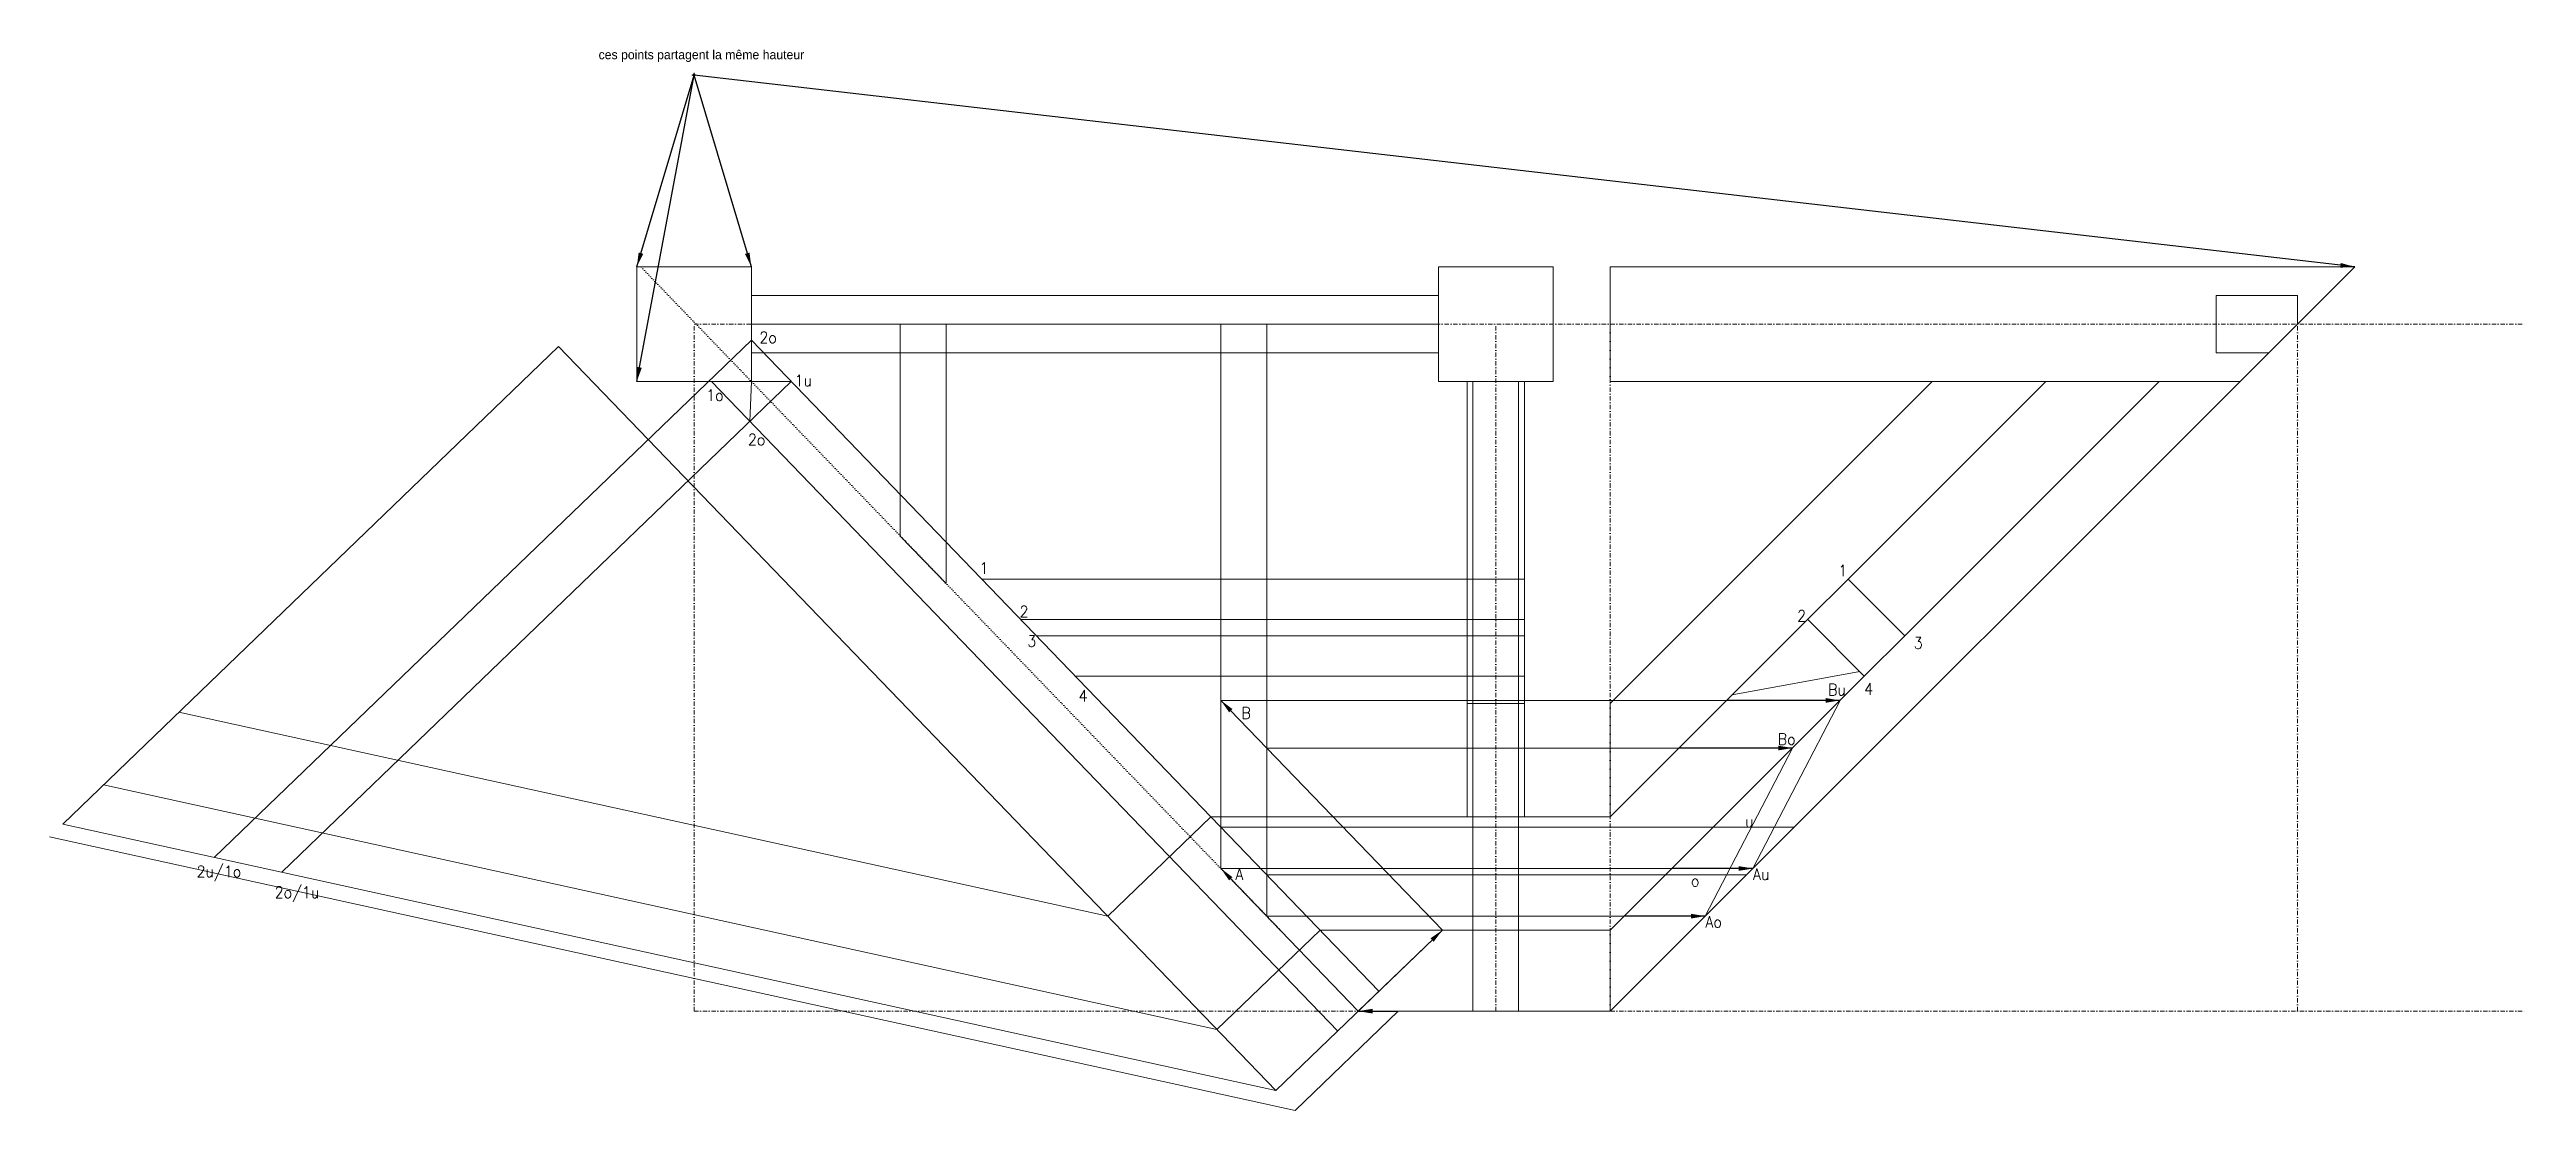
# Model space of a CAD drawing. Header units: millimetres. Extents: x -281 to 800, y -43 to 420.
import ezdxf

# ---------------------------------------------------------------- set-up
doc = ezdxf.new("R2010")
doc.units = ezdxf.units.MM
doc.header["$PDMODE"] = 34
doc.linetypes.add('DASHDOTTINY', pattern=[3.81, 1.905, -0.9025, 0.1, -0.9025])
doc.linetypes.add('DOTTINY', pattern=[0.9525, 0.1, -0.8525])
doc.layers.get('0').update_dxf_attribs({"linetype": 'DASHDOTTINY', "lineweight": 0, "true_color": 0xffffff})
for name, color, linetype, lineweight, true_color in [('0_chambree_chevron', 94, 'Continuous', 0, 0x008000), ('0_chambree_panne', 3, 'Continuous', 0, 0x00ff00), ('0_elevation_ce', 7, 'Continuous', 0, 0xffffff), ('0_elevation_noue', 7, 'Continuous', 0, 0xffffff), ('0_vue_plan', 7, 'Continuous', 0, 0xffffff), ('barbe_empanon', 1, 'Continuous', 0, 0xff0000), ('coupe_empanon', 1, 'Continuous', 0, 0xff0000), ('coupe_panne', 1, 'Continuous', 0, 0xff0000), ('coupe_poinçon', 1, 'Continuous', 0, 0xff0000), ('engueulement_noue', 1, 'Continuous', 0, 0xff0000), ('faitage', 1, 'Continuous', 0, 0xff0000)]:
    doc.layers.add(name, color=color, linetype=linetype, lineweight=lineweight, true_color=true_color)
doc.styles.get("Standard").update_dxf_attribs({"font": ''})
doc.styles.add('textstyle0', font='txt')
doc.styles.add('textstyle1', font='')
doc.styles.add('textstyle10', font='')
doc.styles.add('textstyle11', font='')
doc.styles.add('textstyle12', font='')
doc.styles.add('textstyle13', font='')
doc.styles.add('textstyle14', font='')
doc.styles.add('textstyle15', font='')
doc.styles.add('textstyle16', font='')
doc.styles.add('textstyle17', font='')
doc.styles.add('textstyle18', font='')
doc.styles.add('textstyle19', font='')
doc.styles.add('textstyle2', font='')
doc.styles.add('textstyle20', font='')
doc.styles.add('textstyle21', font='')
doc.styles.add('textstyle22', font='')
doc.styles.add('textstyle3', font='')
doc.styles.add('textstyle4', font='')
doc.styles.add('textstyle5', font='')
doc.styles.add('textstyle6', font='')
doc.styles.add('textstyle7', font='')
doc.styles.add('textstyle8', font='')
doc.styles.add('textstyle9', font='')
doc.styles.get('Standard').set_extended_font_data('txt')
doc.styles.get('textstyle1').set_extended_font_data('standard')
doc.styles.get('textstyle10').set_extended_font_data('standard')
doc.styles.get('textstyle11').set_extended_font_data('standard')
doc.styles.get('textstyle12').set_extended_font_data('standard')
doc.styles.get('textstyle13').set_extended_font_data('standard')
doc.styles.get('textstyle14').set_extended_font_data('standard')
doc.styles.get('textstyle15').set_extended_font_data('standard')
doc.styles.get('textstyle16').set_extended_font_data('standard')
doc.styles.get('textstyle17').set_extended_font_data('standard')
doc.styles.get('textstyle18').set_extended_font_data('standard')
doc.styles.get('textstyle19').set_extended_font_data('standard')
doc.styles.get('textstyle2').set_extended_font_data('standard')
doc.styles.get('textstyle20').set_extended_font_data('standard')
doc.styles.get('textstyle21').set_extended_font_data('standard')
doc.styles.get('textstyle22').set_extended_font_data('standard')
doc.styles.get('textstyle3').set_extended_font_data('standard')
doc.styles.get('textstyle4').set_extended_font_data('standard')
doc.styles.get('textstyle5').set_extended_font_data('standard')
doc.styles.get('textstyle6').set_extended_font_data('standard')
doc.styles.get('textstyle7').set_extended_font_data('standard')
doc.styles.get('textstyle8').set_extended_font_data('standard')
doc.styles.get('textstyle9').set_extended_font_data('standard')
doc.dimstyles.get("Standard").update_dxf_attribs({"dimtxt": 2.5, "dimasz": 2.5, "dimexe": 1.25, "dimexo": 0.625, "dimtad": 1, "dimtxsty": 'Standard', "dimcen": 2.5, "dimadec": 0, "dimazin": 0, "dimtfac": 1, "dimtmove": 0, "dimatfit": 3, "dimfxl": 1, "dimarcsym": 0})

msp = doc.modelspace()

# ---------------------------------------------------------------- linework, layer by layer
for p, q in [((0, 300), (800, 300)), ((0, 0), (0, 300)), ((350, 0), (350, 300)), ((400, 0), (400, 300)), ((700, 0), (700, 300)), ((0, 0), (800, 0))]:
    msp.add_line(p, q)
at = {"layer": '0_chambree_chevron'}
for p, q in [((-257.9, 98.9), (228.3, -8)), ((-281.4, 76.2), (262.4, -43.4)), ((273.3, 35.4), (228.3, -8)), ((400, 35.4), (273.3, 35.4)), ((307.4, 0), (262.4, -43.4)), ((400, 0), (307.4, 0))]:
    msp.add_line(p, q, dxfattribs=at)
at = {"layer": '0_chambree_panne'}
for p, q in [((-224.9, 130.6), (180.6, 41.5)), ((-257.9, 98.9), (228.3, -8)), ((225.6, 84.9), (180.6, 41.5)), ((400, 84.9), (225.6, 84.9)), ((273.3, 35.4), (228.3, -8)), ((400, 35.4), (273.3, 35.4))]:
    msp.add_line(p, q, dxfattribs=at)
at = {"layer": '0_elevation_ce'}
for p, q in [((400, 325), (725, 325)), ((400, 325), (400, 275)), ((400, 0), (725, 325)), ((400, 275), (675, 275)), ((400, 134.3), (540.6, 275)), ((400, 84.9), (590.1, 275)), ((400, 35.4), (639.6, 275)), ((528.6, 163.9), (503.8, 188.7)), ((510.9, 146.3), (486.2, 171)), ((453.2, 138.1), (508.9, 148.3)), ((400, 134.3), (400, 84.9)), ((400, 35.4), (400, 0))]:
    msp.add_line(p, q, dxfattribs=at)
at = {"layer": '0_elevation_noue'}
for p, q in [((-59.2, 290.3), (-275.6, 81.7)), ((254, -34.7), (-59.2, 290.3)), ((-224.9, 130.6), (180.6, 41.5)), ((-275.6, 81.7), (254, -34.7))]:
    msp.add_line(p, q, dxfattribs=at)
at = {"layer": '0_vue_plan'}
for p, q in [((-25, 275), (-25, 325)), ((-25, 325), (25, 325)), ((25, 275), (25, 325)), ((325, 275), (325, 325)), ((325, 325), (375, 325)), ((375, 275), (375, 325)), ((25, 312.5), (325, 312.5)), ((25, 300), (325, 300)), ((299, 8.7), (25, 293)), ((90, 207.5), (90, 300)), ((110, 186.8), (110, 300)), ((230, 62.3), (230, 300)), ((250, 41.5), (250, 300)), ((25, 287.5), (325, 287.5)), ((-25, 275), (25, 275)), ((281, -8.7), (7.6, 275)), ((325, 275), (375, 275)), ((337.5, 84.9), (337.5, 275)), ((340, 0), (340, 275)), ((360, 0), (360, 275)), ((362.5, 84.9), (362.5, 275)), ((90, 207.5), (110, 186.8)), ((362.5, 188.7), (125.5, 188.7)), ((362.5, 171), (142.6, 171)), ((362.5, 163.9), (149.4, 163.9)), ((362.5, 146.3), (166.4, 146.3)), ((337.5, 134.3), (362.5, 134.3)), ((337.5, 84.9), (362.5, 84.9)), ((230, 62.3), (250, 41.5)), ((340, 35.4), (360, 35.4)), ((340, 0), (360, 0))]:
    msp.add_line(p, q, dxfattribs=at)
at = {"layer": '0_vue_plan', "linetype": 'DOTTINY'}
msp.add_line((255.9, 35.4), (-23.2, 325), dxfattribs=at)
at = {"layer": 'barbe_empanon'}
for p, q in [((326.7, 35.4), (230, 135.7)), ((500.3, 135.7), (230, 135.7)), ((500.3, 135.7), (462.3, 62.3)), ((479.6, 114.9), (250, 114.9)), ((479.6, 114.9), (441.5, 41.5)), ((290, 0), (230, 62.3)), ((462.3, 62.3), (230, 62.3)), ((441.5, 41.5), (250, 41.5)), ((326.7, 35.4), (290, 0)), ((290, 0), (307.4, 0))]:
    msp.add_line(p, q, dxfattribs=at)
at = {"layer": 'coupe_empanon'}
for p, q in [((480.3, 80.3), (230, 80.3)), ((459.5, 59.5), (250, 59.5))]:
    msp.add_line(p, q, dxfattribs=at)
at = {"layer": 'coupe_poinçon'}
msp.add_point((0, 408.8), dxfattribs=at)
at = {"layer": 'engueulement_noue'}
for p, q in [((25, 293), (-209.4, 67.2)), ((42.4, 275), (-180, 60.7)), ((25, 275), (24.4, 257.7)), ((25, 275), (42.4, 275))]:
    msp.add_line(p, q, dxfattribs=at)
at = {"layer": 'faitage'}
for p, q in [((664.6, 312.5), (700, 312.5)), ((664.6, 287.5), (664.6, 312.5)), ((700, 300), (700, 312.5)), ((687.5, 287.5), (700, 300)), ((664.6, 287.5), (687.5, 287.5))]:
    msp.add_line(p, q, dxfattribs=at)

# ---------------------------------------------------------------- texts
at = {"layer": 'barbe_empanon', "char_height": 5, "attachment_point": 1}
for s, insert, width, style in [('Bu', (495.1, 142.9), 6.667, 'textstyle3'), ('B', (239, 132.7), 2.778, 'textstyle1'), ('Bo', (473.1, 121.3), 6.667, 'textstyle2'), ('A', (236.3, 62.3), 3.333, 'textstyle10'), ('Au', (462.3, 62.3), 7.222, 'textstyle9'), ('Ao', (441.5, 41.5), 7.222, 'textstyle8')]:
    msp.add_mtext(s, dxfattribs=dict(at, insert=insert, width=width, style=style))
at = {"layer": 'coupe_empanon', "char_height": 5, "width": 2.222, "attachment_point": 1}
for s, insert, style in [('u', (458.9, 85.3), 'textstyle11'), ('o', (435.2, 59.4), 'textstyle13')]:
    msp.add_mtext(s, dxfattribs=dict(at, insert=insert, style=style))
at = {"layer": 'coupe_panne', "char_height": 5, "attachment_point": 1}
for s, insert, width, style in [('1', (124.6, 196), 1.111, 'textstyle20'), ('1', (499.6, 194.9), 1.111, 'textstyle19'), ('2', (142.1, 177), 2.222, 'textstyle22'), ('2', (481.6, 175.1), 2.222, 'textstyle21'), ('3', (145.5, 164.1), 2.222, 'textstyle4'), ('3', (532.5, 163.3), 2.222, 'textstyle5'), ('4', (510.9, 143.2), 2.778, 'textstyle6'), ('4', (167.9, 140.2), 2.778, 'textstyle7')]:
    msp.add_mtext(s, dxfattribs=dict(at, insert=insert, width=width, style=style))
at = {"layer": 'coupe_poinçon', "insert": (-41.7, 419.7), "char_height": 4, "width": 105.667, "attachment_point": 1, "style": 'textstyle0'}
msp.add_mtext('ces points partagent la même hauteur', dxfattribs=at)
at = {"layer": 'engueulement_noue', "color": 1, "true_color": 0xff0000, "char_height": 5, "attachment_point": 1}
for s, insert, width, style in [('2o', (28.5, 296.7), 6.111, 'textstyle12'), ('1o', (5.3, 271.5), 5, 'textstyle16'), ('1u', (43.9, 277.9), 5, 'textstyle18'), ('2o', (23.5, 252.1), 6.111, 'textstyle17'), ('2u/1o', (-217.2, 63.5), 16.667, 'textstyle15'), ('2o/1u', (-183.1, 54.4), 16.667, 'textstyle14')]:
    msp.add_mtext(s, dxfattribs=dict(at, insert=insert, width=width, style=style))

# ---------------------------------------------------------------- leaders
at = {"layer": 'barbe_empanon'}
for points in [[(230, 135.7), (326.7, 35.4)], [(500.3, 135.7), (450.8, 135.7)], [(479.6, 114.9), (430.1, 114.9)], [(230, 62.3), (290, 0)], [(462.3, 62.3), (426.9, 62.3)], [(326.7, 35.4), (254, -34.7)], [(441.5, 41.5), (406.2, 41.5)], [(290, 0), (307.4, 0)]]:
    msp.add_leader(points, dimstyle='Standard', override={"dimscale": 2.5}, dxfattribs=at)
at = {"layer": 'coupe_poinçon'}
for points in [[(-25, 325), (0, 408.8)], [(-25, 275), (0, 408.8)], [(25, 325), (0, 408.8)], [(725, 325), (0, 408.8)]]:
    msp.add_leader(points, dimstyle='Standard', override={"dimscale": 2.5}, dxfattribs=at)

doc.saveas('drawing.dxf')
